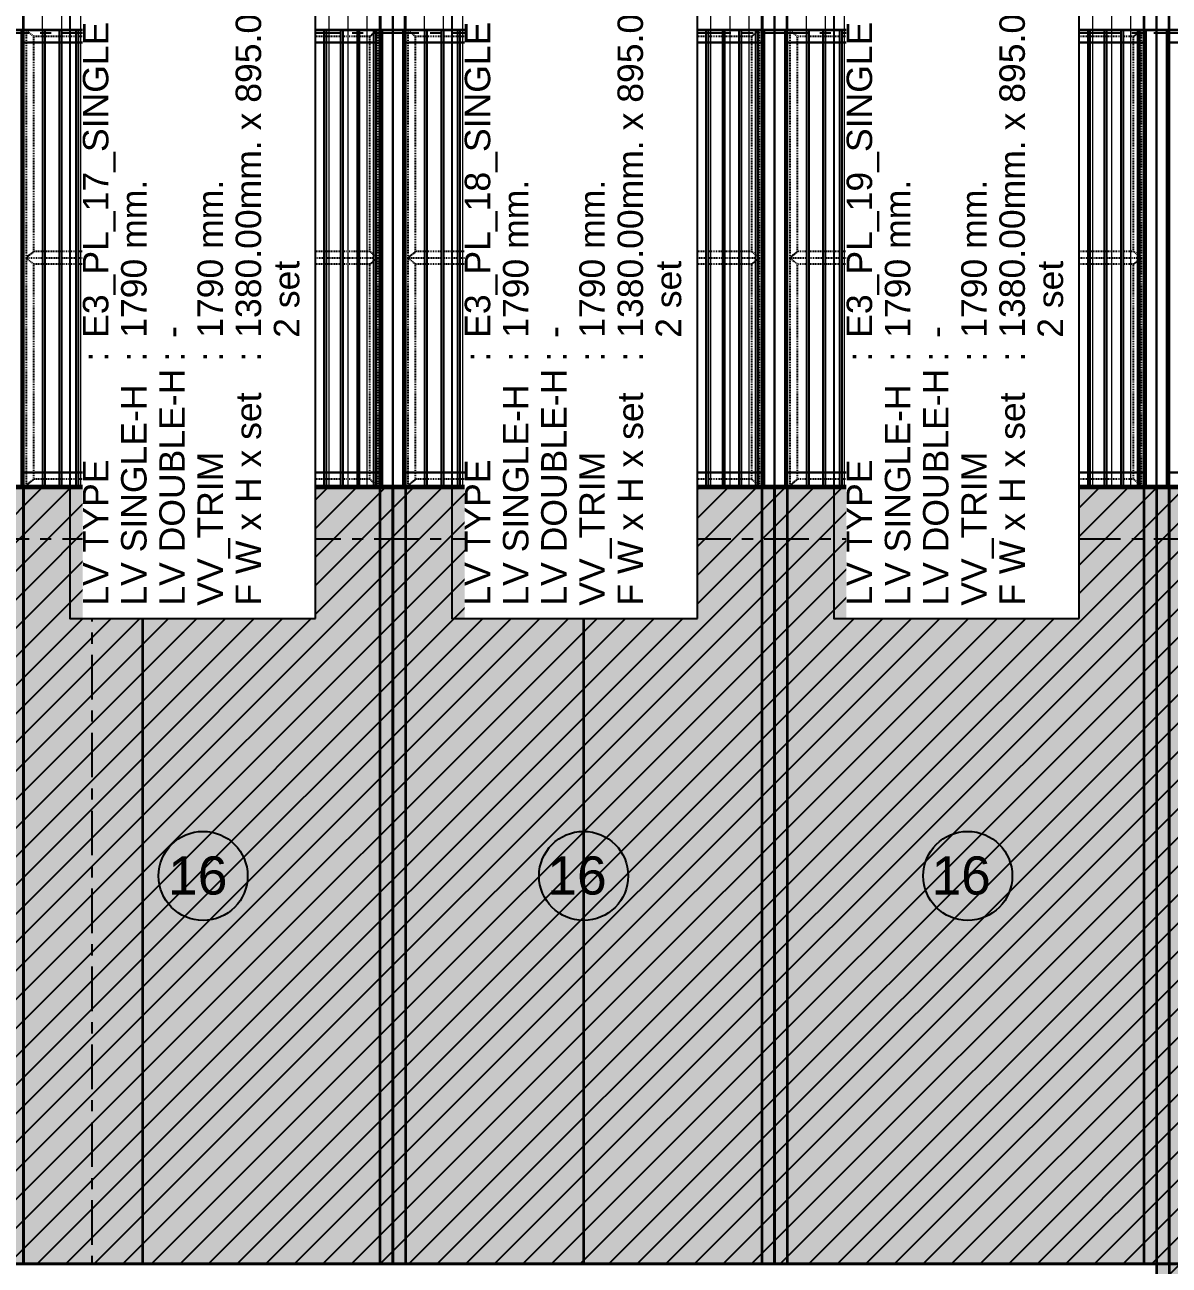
# Model space of a CAD drawing. Header units: millimetres. Extents: x -1379 to 1385823, y -4884429 to 548763.
# Drawn here: x 510065 to 514560, y -2338205 to -2333330 of the extents above; entities that cross this region are included whole.
import ezdxf
from ezdxf.enums import TextEntityAlignment as Align

# ---------------------------------------------------------------- set-up
doc = ezdxf.new("R2010")
doc.units = ezdxf.units.MM
for name, pattern in [('CENTER', [50.8, 31.75, -6.35, 6.35, -6.35]), ('TA_GL_000.70000', [1.925, 0.7, -0.175, 0.175, -0.175, 0.7]), ('TA_HL_001.00000', [6.5, 3.55, -2.95])]:
    doc.linetypes.add(name, pattern=pattern)
for name, color, linetype in [('000 - 0_SYM_DWG_GRIDLINE_MAIN_COLOR_251', 251, 'Continuous'), ('000 - 0_SYM_DWG_SLOPE-SYM_TEXT_COLOR_3', 3, 'Continuous'), ('000 - CONCRETE_COL_HATCH_', 251, 'Continuous'), ('000 - EXISTING_PRECAST_CUT_COLOR_3', 3, 'Continuous'), ('000 - GRID', 251, 'CENTER'), ('010 - ASPG_EXTR_MAIN_COLOR_2', 2, 'Continuous'), ('010 - ASPG_EXTR_WIPEOUT_', 250, 'Continuous'), ('010 - ASPG_FRAMING_MAIN_COLOR_1', 1, 'Continuous'), ('010 - ASPG_FRAMING_SUB_COLOR_2', 2, 'Continuous')]:
    doc.layers.add(name, color=color, linetype=linetype)
doc.layers.add('000 - CONCRETE_EX_LOUVERS_DEF_SUB', color=250, linetype='Continuous', plot=False)
doc.layers.add('000 - ESTIMATE_ASPG_WIPEOUT_', color=250, linetype='Continuous', plot=False)
doc.layers.add('000 - ESTIMATE_ASPG_MAIN_COLOR_6', color=6, linetype='Continuous', true_color=0xff00ff, plot=False)
doc.layers.add('000 - ESTIMATE_ASPG_TEXT_COLOR_1', color=1, linetype='Continuous', true_color=0xff0000, plot=False)
for name, color, linetype, lineweight in [('A-ANNO-IDEN', 3, 'Continuous', 25), ('A-GLAZ-CURT', 2, 'Continuous', 35), ('S-BEAM', 2, 'Continuous', 35), ('WALL-E', 2, 'Continuous', 50)]:
    doc.layers.add(name, color=color, linetype=linetype, lineweight=lineweight)
doc.styles.add('_Arial', font='arial.ttf')
doc.styles.add('ARIAL', font='arial.ttf')
doc.styles.add('TA', font='', dxfattribs={"height": 4.5})
doc.styles.get('TA').set_extended_font_data('Cordia New')

# ---------------------------------------------------------------- blocks, each defined once
blk = doc.blocks.new('*U1687')
blk.add_wipeout([(50, 0), (1450, 0), (1450, 1790), (50, 1790)]).dxf.layer = '010 - ASPG_EXTR_WIPEOUT_'
at = {"layer": '010 - ASPG_EXTR_MAIN_COLOR_2'}
for points in [[(125, 0), (135.2, 0), (135.2, 1790), (125, 1790)], [(190, 0), (200.2, 0), (200.2, 1790), (190, 1790)], [(255, 0), (265.2, 0), (265.2, 1790), (255, 1790)], [(320, 0), (330.2, 0), (330.2, 1790), (320, 1790)], [(385, 0), (395.2, 0), (395.2, 1790), (385, 1790)], [(450, 0), (460.2, 0), (460.2, 1790), (450, 1790)], [(515, 0), (525.2, 0), (525.2, 1790), (515, 1790)], [(580, 0), (590.2, 0), (590.2, 1790), (580, 1790)], [(645, 0), (655.2, 0), (655.2, 1790), (645, 1790)], [(710, 0), (720.2, 0), (720.2, 1790), (710, 1790)], [(775, 0), (785.2, 0), (785.2, 1790), (775, 1790)], [(840, 0), (850.2, 0), (850.2, 1790), (840, 1790)], [(905, 0), (915.2, 0), (915.2, 1790), (905, 1790)], [(970, 0), (980.2, 0), (980.2, 1790), (970, 1790)], [(1035, 0), (1045.2, 0), (1045.2, 1790), (1035, 1790)], [(1100, 0), (1110.2, 0), (1110.2, 1790), (1100, 1790)], [(1165, 0), (1175.2, 0), (1175.2, 1790), (1165, 1790)], [(1230, 0), (1240.2, 0), (1240.2, 1790), (1230, 1790)], [(1295, 0), (1305.2, 0), (1305.2, 1790), (1295, 1790)], [(1360, 0), (1370.2, 0), (1370.2, 1790), (1360, 1790)]]:
    blk.add_lwpolyline(points, close=True, dxfattribs=at)
at = {"layer": '010 - ASPG_FRAMING_SUB_COLOR_2'}
blk.add_lwpolyline([(50, 0), (1450, 0), (1450, 1790), (50, 1790)], close=True, dxfattribs=at)
for points in [[(-50, 0), (50, 0), (50, 1790), (-50, 1790)], [(1450, 0), (1550, 0), (1550, 1790), (1450, 1790)]]:
    blk.add_wipeout(points).dxf.layer = '010 - ASPG_EXTR_WIPEOUT_'
at = {"layer": '010 - ASPG_EXTR_MAIN_COLOR_2'}
blk.add_lwpolyline([(1425, 0), (1435.2, 0), (1435.2, 1790), (1425, 1790)], close=True, dxfattribs=at)
at = {"layer": '010 - ASPG_FRAMING_MAIN_COLOR_1'}
for points in [[(-50, 0), (-40, 0), (-40, 1790), (-50, 1790)], [(40, 0), (50, 0), (50, 1790), (40, 1790)], [(1450, 0), (1460, 0), (1460, 1790), (1450, 1790)], [(1540, 0), (1550, 0), (1550, 1790), (1540, 1790)]]:
    blk.add_lwpolyline(points, close=True, dxfattribs=at)
at = {"layer": '010 - ASPG_FRAMING_SUB_COLOR_2'}
for points in [[(-50, 0), (50, 0), (50, 1790), (-50, 1790)], [(1450, 0), (1550, 0), (1550, 1790), (1450, 1790)]]:
    blk.add_lwpolyline(points, close=True, dxfattribs=at)
blk = doc.blocks.new('*U1757')
at = {"layer": '010 - ASPG_FRAMING_MAIN_COLOR_1', "linetype": 'ByBlock'}
for points in [[(0, 0), (0, 1380), (25, 1350), (25, 30), (0, 0)], [(895, 1380), (0, 1380), (25, 1350), (870, 1350)], [(895, 0), (895, 1380), (870, 1350), (870, 30), (895, 0)], [(25, 30), (870, 30), (895, 0), (0, 0), (25, 30)]]:
    blk.add_lwpolyline(points, close=True, dxfattribs=at)
blk = doc.blocks.new('DPA_Curved type B 1 - Curved Type B-5846795-IV01 - ELEVATION 3')
at = {"layer": 'A-GLAZ-CURT'}
for p, q in [((294219.6, 106775), (292719.6, 106775)), ((292719.6, 106775), (292769.6, 106775)), ((292719.6, 106775), (292719.6, 106595)), ((292769.6, 106775), (293119.6, 106775)), ((292769.6, 106775), (292769.6, 103675)), ((292769.6, 106775), (292769.6, 103675)), ((293120.6, 106775), (293469.6, 106775)), ((293469.6, 106775), (294169.6, 106775)), ((293469.6, 106775), (293469.6, 103675)), ((294169.6, 106775), (294219.6, 106775)), ((294169.6, 106775), (294169.6, 103675)), ((294169.6, 106775), (294169.6, 103675)), ((294219.6, 103675), (294219.6, 106775)), ((294219.6, 106775), (294219.6, 103675)), ((292719.6, 106375), (292719.6, 103675)), ((292719.6, 106175), (292719.6, 103675)), ((292769.6, 103675), (292719.6, 103675)), ((292719.6, 103675), (294219.6, 103675)), ((293001.1, 103675), (292769.6, 103675)), ((293119.6, 103675), (293001.6, 103675)), ((293469.6, 103675), (293120.6, 103675)), ((294169.6, 103675), (293469.6, 103675)), ((294219.6, 103675), (294169.6, 103675))]:
    blk.add_line(p, q, dxfattribs=at)
blk = doc.blocks.new('DPA_Curved type C_Left 1 - Curved Type C_Left-5848721-IV01 - ELEVATION 3')
at = {"layer": 'A-GLAZ-CURT'}
for p, q in [((285219.6, 109825), (283719.6, 109825)), ((283719.6, 109825), (283769.6, 109825)), ((283719.6, 109825), (283719.6, 106775)), ((283719.6, 109825), (283719.6, 106775)), ((283769.6, 109825), (284236.3, 109825)), ((283769.6, 106775), (283769.6, 109825)), ((283769.6, 109825), (283769.6, 106775)), ((284236.3, 109825), (285169.6, 109825)), ((284236.3, 109825), (284236.3, 106775)), ((285169.6, 109825), (285219.6, 109825)), ((285169.6, 109825), (285169.6, 106775)), ((285169.6, 109825), (285169.6, 106775)), ((285219.6, 106775), (285219.6, 109825)), ((285219.6, 109825), (285219.6, 106775)), ((283769.6, 106775), (283719.6, 106775)), ((283719.6, 106775), (285219.6, 106775)), ((284236.3, 106775), (283769.6, 106775)), ((285169.6, 106775), (284236.3, 106775)), ((285219.6, 106775), (285169.6, 106775))]:
    blk.add_line(p, q, dxfattribs=at)
blk = doc.blocks.new('DPA_Curved type B 1 - Curved Type B-5848722-IV01 - ELEVATION 3')
at = {"layer": 'A-GLAZ-CURT'}
for p, q in [((286719.6, 109825), (285219.6, 109825)), ((285219.6, 109825), (285269.6, 109825)), ((285219.6, 109825), (285219.6, 106775)), ((285219.6, 109825), (285219.6, 106775)), ((285269.6, 109825), (285969.6, 109825)), ((285269.6, 109825), (285269.6, 106775)), ((285269.6, 109825), (285269.6, 106775)), ((285969.6, 109825), (286669.6, 109825)), ((285969.6, 109825), (285969.6, 106775)), ((286669.6, 109825), (286719.6, 109825)), ((286669.6, 109825), (286669.6, 106775)), ((286669.6, 109825), (286669.6, 106775)), ((286719.6, 106775), (286719.6, 109825)), ((286719.6, 109825), (286719.6, 106775)), ((285269.6, 106775), (285219.6, 106775)), ((285219.6, 106775), (286719.6, 106775)), ((285969.6, 106775), (285269.6, 106775)), ((286669.6, 106775), (285969.6, 106775)), ((286719.6, 106775), (286669.6, 106775))]:
    blk.add_line(p, q, dxfattribs=at)
blk = doc.blocks.new('DPA_Curved type A 1 - Curved Type A-5848720-IV01 - ELEVATION 3')
at = {"layer": 'A-GLAZ-CURT'}
for p, q in [((282219.6, 109825), (282269.6, 109825)), ((283719.6, 109825), (282219.6, 109825)), ((282219.6, 106775), (282219.6, 109825)), ((282219.6, 109825), (282219.6, 106775)), ((282269.6, 109825), (283669.6, 109825)), ((282269.6, 109825), (282269.6, 106775)), ((282269.6, 109825), (282269.6, 106775)), ((283669.6, 109825), (283719.6, 109825)), ((283669.6, 109825), (283669.6, 106775)), ((283669.6, 109825), (283669.6, 106775)), ((283719.6, 109825), (283719.6, 106775)), ((283719.6, 109825), (283719.6, 106775)), ((282219.6, 106775), (283719.6, 106775)), ((282269.6, 106775), (282219.6, 106775)), ((283669.6, 106775), (282269.6, 106775)), ((283719.6, 106775), (283669.6, 106775))]:
    blk.add_line(p, q, dxfattribs=at)
blk = doc.blocks.new('DPA_TAG_Multi Tags_Specific - Exterior-5922051-IV01 - ELEVATION 3')
at = {"layer": 'A-ANNO-IDEN'}
blk.add_circle((281494.6, 108300), 350, dxfattribs=at)
blk = doc.blocks.new('GM_Louver Grill Vertical Z1 - Z Profile-5053999-IV01 - ELEVATION 3')
at = {"layer": '000 - CONCRETE_EX_LOUVERS_DEF_SUB', "lineweight": 9}
blk.add_line((282042.3, 109825), (282042.3, 111625), dxfattribs=at)
blk = doc.blocks.new('DPA_CP_Entrance Louver Grill Vertical Z - Louver Grill Vertical Z-4889377-IV01 - ELEVATION 3')
at = {"layer": '000 - CONCRETE_EX_LOUVERS_DEF_SUB'}
for p, q in [((282219.6, 114425), (282269.6, 114425)), ((282269.6, 114425), (282219.6, 114425)), ((282219.6, 114425), (282219.6, 111625)), ((282219.6, 111625), (282219.6, 114425)), ((282269.6, 114425), (282219.6, 114425)), ((282219.6, 114425), (282267.6, 114425)), ((282219.6, 111625), (282219.6, 114425)), ((282219.6, 111625), (282219.6, 114425)), ((282219.6, 114375), (282219.6, 114425)), ((282219.6, 114425), (282219.6, 114375)), ((282219.6, 114425), (283719.6, 114425)), ((282219.6, 114425), (283719.6, 114425)), ((282267.6, 114425), (282269.6, 114425)), ((282267.6, 111625), (282267.6, 114425)), ((282267.6, 111625), (282267.6, 114425)), ((282269.6, 114425), (282269.6, 111625)), ((282269.6, 111625), (282269.6, 114425)), ((283669.6, 114425), (283719.6, 114425)), ((283719.6, 114425), (283669.6, 114425)), ((283669.6, 114425), (283671.6, 114425)), ((283719.6, 114425), (283669.6, 114425)), ((283669.6, 114425), (283669.6, 111625)), ((283669.6, 111625), (283669.6, 114425)), ((283671.6, 114425), (283719.6, 114425)), ((283671.6, 114425), (283671.6, 111625)), ((283671.6, 114425), (283671.6, 111625)), ((283719.6, 111625), (283719.6, 114425)), ((283719.6, 111625), (283719.6, 114425)), ((283719.6, 114425), (283719.6, 111625)), ((283719.6, 114425), (283719.6, 111625)), ((283719.6, 114375), (283719.6, 114425)), ((283719.6, 114425), (283719.6, 114375)), ((282269.6, 111685), (282269.6, 114375)), ((282269.6, 111685), (282269.6, 114375)), ((283669.6, 114375), (282269.6, 114375)), ((282269.6, 114375), (283669.6, 114375)), ((283669.6, 114375), (282269.6, 114375)), ((282269.6, 114375), (283669.6, 114375)), ((282269.6, 111685), (282269.6, 114375)), ((282269.6, 111685), (282269.6, 114375)), ((283669.6, 114375), (283669.6, 111685)), ((283669.6, 111685), (283669.6, 114375)), ((283669.6, 114375), (283669.6, 111685)), ((283669.6, 111685), (283669.6, 114375)), ((282219.6, 111625), (282219.6, 111685)), ((282219.6, 111685), (282219.6, 111625)), ((282269.6, 111685), (283669.6, 111685)), ((282269.6, 111685), (283669.6, 111685)), ((283669.6, 111685), (282269.6, 111685)), ((282269.6, 111685), (283669.6, 111685)), ((283719.6, 111625), (283719.6, 111685)), ((283719.6, 111685), (283719.6, 111625)), ((282219.6, 111625), (282269.6, 111625)), ((282269.6, 111625), (282219.6, 111625)), ((282267.6, 111625), (282219.6, 111625)), ((282219.6, 111625), (282269.6, 111625)), ((283719.6, 111625), (282219.6, 111625)), ((282219.6, 111625), (283719.6, 111625)), ((282269.6, 111625), (282267.6, 111625)), ((283669.6, 111625), (283719.6, 111625)), ((283719.6, 111625), (283669.6, 111625)), ((283669.6, 111625), (283719.6, 111625)), ((283671.6, 111625), (283669.6, 111625)), ((283719.6, 111625), (283671.6, 111625))]:
    blk.add_line(p, q, dxfattribs=at)
blk = doc.blocks.new('GM_Louver Grill Vertical Z1 - Z Profile-4889443-IV01 - ELEVATION 3')
at = {"layer": '000 - CONCRETE_EX_LOUVERS_DEF_SUB', "lineweight": 9}
blk.add_line((282044.3, 111625), (282044.3, 114425), dxfattribs=at)
blk = doc.blocks.new('DPA_CP_Entrance Louver Grill Vertical Z - Louver Grill Vertical Z-5053933-IV01 - ELEVATION 3')
at = {"layer": '000 - CONCRETE_EX_LOUVERS_DEF_SUB'}
for p, q in [((282219.6, 111625), (282269.6, 111625)), ((282269.6, 111625), (282219.6, 111625)), ((282219.6, 111625), (282219.6, 109825)), ((282219.6, 109825), (282219.6, 111625)), ((282269.6, 111625), (282219.6, 111625)), ((282219.6, 111625), (282267.6, 111625)), ((282219.6, 109825), (282219.6, 111625)), ((282219.6, 109825), (282219.6, 111625)), ((282219.6, 111575), (282219.6, 111625)), ((282219.6, 111625), (282219.6, 111575)), ((282219.6, 111625), (283719.6, 111625)), ((282219.6, 111625), (283719.6, 111625)), ((282267.6, 111625), (282269.6, 111625)), ((282267.6, 109825), (282267.6, 111625)), ((282267.6, 109825), (282267.6, 111625)), ((282269.6, 111625), (282269.6, 109825)), ((282269.6, 109825), (282269.6, 111625)), ((283669.6, 111625), (283719.6, 111625)), ((283719.6, 111625), (283669.6, 111625)), ((283669.6, 111625), (283671.6, 111625)), ((283719.6, 111625), (283669.6, 111625)), ((283669.6, 111625), (283669.6, 109825)), ((283669.6, 109825), (283669.6, 111625)), ((283671.6, 111625), (283719.6, 111625)), ((283671.6, 111625), (283671.6, 109825)), ((283671.6, 111625), (283671.6, 109825)), ((283719.6, 109825), (283719.6, 111625)), ((283719.6, 109825), (283719.6, 111625)), ((283719.6, 111625), (283719.6, 109825)), ((283719.6, 111625), (283719.6, 109825)), ((283719.6, 111575), (283719.6, 111625)), ((283719.6, 111625), (283719.6, 111575)), ((282269.6, 109885), (282269.6, 111575)), ((282269.6, 109885), (282269.6, 111575)), ((283669.6, 111575), (282269.6, 111575)), ((282269.6, 111575), (283669.6, 111575)), ((283669.6, 111575), (282269.6, 111575)), ((282269.6, 111575), (283669.6, 111575)), ((282269.6, 109885), (282269.6, 111575)), ((282269.6, 109885), (282269.6, 111575)), ((283669.6, 111575), (283669.6, 109885)), ((283669.6, 109885), (283669.6, 111575)), ((283669.6, 111575), (283669.6, 109885)), ((283669.6, 109885), (283669.6, 111575)), ((282219.6, 109825), (282219.6, 109885)), ((282219.6, 109885), (282219.6, 109825)), ((282269.6, 109885), (283669.6, 109885)), ((282269.6, 109885), (283669.6, 109885)), ((283669.6, 109885), (282269.6, 109885)), ((282269.6, 109885), (283669.6, 109885)), ((283719.6, 109825), (283719.6, 109885)), ((283719.6, 109885), (283719.6, 109825)), ((282219.6, 109825), (282269.6, 109825)), ((282269.6, 109825), (282219.6, 109825)), ((282267.6, 109825), (282219.6, 109825)), ((282219.6, 109825), (282269.6, 109825)), ((283719.6, 109825), (282219.6, 109825)), ((282219.6, 109825), (283719.6, 109825)), ((282269.6, 109825), (282267.6, 109825)), ((283669.6, 109825), (283719.6, 109825)), ((283719.6, 109825), (283669.6, 109825)), ((283669.6, 109825), (283719.6, 109825)), ((283671.6, 109825), (283669.6, 109825)), ((283719.6, 109825), (283671.6, 109825))]:
    blk.add_line(p, q, dxfattribs=at)
blk = doc.blocks.new('C-1-IV01_REV00_20260614-165348_ELEVATION_3_EX')
at = {"layer": 'S-BEAM'}
blk.add_line((385, 106775), (12170, 106775), dxfattribs=at)
at = {"layer": 'WALL-E', "lineweight": 9}
for p, q in [((16195, 109825), (635, 109825)), ((635, 109825), (9410, 109825)), ((9410, 109825), (10830, 109825)), ((10630, 109825), (9610, 109825)), ((9610, 109825), (10630, 109825)), ((10470.5, 109825), (10270.5, 109825)), ((11340.5, 109825), (10270.5, 109825)), ((10470.5, 109825), (11140.5, 109825)), ((11140.5, 109825), (10470.5, 109825)), ((10470.5, 109825), (11140.5, 109825)), ((10830, 109825), (16195, 109825)), ((11340.5, 109825), (11140.5, 109825))]:
    blk.add_line(p, q, dxfattribs=at)
at = {"layer": '000 - CONCRETE_EX_LOUVERS_DEF_SUB'}
for name, p in [('DPA_CP_Entrance Louver Grill Vertical Z - Louver Grill Vertical Z-4889377-IV01 - ELEVATION 3', (-274554.6, 0)), ('GM_Louver Grill Vertical Z1 - Z Profile-4889443-IV01 - ELEVATION 3', (-274254.3, 0)), ('GM_Louver Grill Vertical Z1 - Z Profile-4889443-IV01 - ELEVATION 3', (-274179.3, 0)), ('GM_Louver Grill Vertical Z1 - Z Profile-4889443-IV01 - ELEVATION 3', (-274104.3, 0)), ('GM_Louver Grill Vertical Z1 - Z Profile-4889443-IV01 - ELEVATION 3', (-274029.3, 0)), ('GM_Louver Grill Vertical Z1 - Z Profile-4889443-IV01 - ELEVATION 3', (-273954.3, 0)), ('GM_Louver Grill Vertical Z1 - Z Profile-4889443-IV01 - ELEVATION 3', (-273879.3, 0)), ('GM_Louver Grill Vertical Z1 - Z Profile-4889443-IV01 - ELEVATION 3', (-273804.3, 0)), ('GM_Louver Grill Vertical Z1 - Z Profile-4889443-IV01 - ELEVATION 3', (-273729.3, 0)), ('GM_Louver Grill Vertical Z1 - Z Profile-4889443-IV01 - ELEVATION 3', (-273654.3, 0)), ('GM_Louver Grill Vertical Z1 - Z Profile-4889443-IV01 - ELEVATION 3', (-273579.3, 0)), ('GM_Louver Grill Vertical Z1 - Z Profile-4889443-IV01 - ELEVATION 3', (-273504.3, 0)), ('GM_Louver Grill Vertical Z1 - Z Profile-4889443-IV01 - ELEVATION 3', (-273429.3, 0)), ('GM_Louver Grill Vertical Z1 - Z Profile-4889443-IV01 - ELEVATION 3', (-273354.3, 0)), ('GM_Louver Grill Vertical Z1 - Z Profile-4889443-IV01 - ELEVATION 3', (-273279.3, 0)), ('GM_Louver Grill Vertical Z1 - Z Profile-4889443-IV01 - ELEVATION 3', (-273204.3, 0)), ('GM_Louver Grill Vertical Z1 - Z Profile-4889443-IV01 - ELEVATION 3', (-273129.3, 0)), ('GM_Louver Grill Vertical Z1 - Z Profile-4889443-IV01 - ELEVATION 3', (-273054.3, 0)), ('GM_Louver Grill Vertical Z1 - Z Profile-4889443-IV01 - ELEVATION 3', (-272979.3, 0)), ('DPA_CP_Entrance Louver Grill Vertical Z - Louver Grill Vertical Z-4889377-IV01 - ELEVATION 3', (-273054.6, 0)), ('GM_Louver Grill Vertical Z1 - Z Profile-4889443-IV01 - ELEVATION 3', (-272829.3, 0)), ('GM_Louver Grill Vertical Z1 - Z Profile-4889443-IV01 - ELEVATION 3', (-272754.3, 0)), ('GM_Louver Grill Vertical Z1 - Z Profile-4889443-IV01 - ELEVATION 3', (-272679.3, 0)), ('GM_Louver Grill Vertical Z1 - Z Profile-4889443-IV01 - ELEVATION 3', (-272604.3, 0)), ('GM_Louver Grill Vertical Z1 - Z Profile-4889443-IV01 - ELEVATION 3', (-272529.3, 0)), ('GM_Louver Grill Vertical Z1 - Z Profile-4889443-IV01 - ELEVATION 3', (-272454.3, 0)), ('GM_Louver Grill Vertical Z1 - Z Profile-4889443-IV01 - ELEVATION 3', (-272379.3, 0)), ('GM_Louver Grill Vertical Z1 - Z Profile-4889443-IV01 - ELEVATION 3', (-272304.3, 0)), ('GM_Louver Grill Vertical Z1 - Z Profile-4889443-IV01 - ELEVATION 3', (-272229.3, 0)), ('GM_Louver Grill Vertical Z1 - Z Profile-4889443-IV01 - ELEVATION 3', (-272154.3, 0)), ('GM_Louver Grill Vertical Z1 - Z Profile-4889443-IV01 - ELEVATION 3', (-272079.3, 0)), ('GM_Louver Grill Vertical Z1 - Z Profile-4889443-IV01 - ELEVATION 3', (-272004.3, 0)), ('GM_Louver Grill Vertical Z1 - Z Profile-4889443-IV01 - ELEVATION 3', (-271929.3, 0)), ('GM_Louver Grill Vertical Z1 - Z Profile-4889443-IV01 - ELEVATION 3', (-271854.3, 0)), ('GM_Louver Grill Vertical Z1 - Z Profile-4889443-IV01 - ELEVATION 3', (-271779.3, 0)), ('GM_Louver Grill Vertical Z1 - Z Profile-4889443-IV01 - ELEVATION 3', (-271704.3, 0)), ('GM_Louver Grill Vertical Z1 - Z Profile-4889443-IV01 - ELEVATION 3', (-271629.3, 0)), ('GM_Louver Grill Vertical Z1 - Z Profile-4889443-IV01 - ELEVATION 3', (-271554.3, 0)), ('GM_Louver Grill Vertical Z1 - Z Profile-4889443-IV01 - ELEVATION 3', (-271479.3, 0)), ('DPA_CP_Entrance Louver Grill Vertical Z - Louver Grill Vertical Z-4889377-IV01 - ELEVATION 3', (-271554.6, 0)), ('GM_Louver Grill Vertical Z1 - Z Profile-4889443-IV01 - ELEVATION 3', (-271329.3, 0)), ('GM_Louver Grill Vertical Z1 - Z Profile-4889443-IV01 - ELEVATION 3', (-271254.3, 0)), ('GM_Louver Grill Vertical Z1 - Z Profile-4889443-IV01 - ELEVATION 3', (-271179.3, 0)), ('GM_Louver Grill Vertical Z1 - Z Profile-4889443-IV01 - ELEVATION 3', (-271104.3, 0)), ('GM_Louver Grill Vertical Z1 - Z Profile-4889443-IV01 - ELEVATION 3', (-271029.3, 0)), ('GM_Louver Grill Vertical Z1 - Z Profile-4889443-IV01 - ELEVATION 3', (-270954.3, 0)), ('GM_Louver Grill Vertical Z1 - Z Profile-4889443-IV01 - ELEVATION 3', (-270879.3, 0)), ('GM_Louver Grill Vertical Z1 - Z Profile-4889443-IV01 - ELEVATION 3', (-270804.3, 0)), ('GM_Louver Grill Vertical Z1 - Z Profile-4889443-IV01 - ELEVATION 3', (-270729.3, 0)), ('GM_Louver Grill Vertical Z1 - Z Profile-4889443-IV01 - ELEVATION 3', (-270654.3, 0)), ('GM_Louver Grill Vertical Z1 - Z Profile-4889443-IV01 - ELEVATION 3', (-270579.3, 0)), ('GM_Louver Grill Vertical Z1 - Z Profile-4889443-IV01 - ELEVATION 3', (-270504.3, 0)), ('GM_Louver Grill Vertical Z1 - Z Profile-4889443-IV01 - ELEVATION 3', (-270429.3, 0)), ('GM_Louver Grill Vertical Z1 - Z Profile-4889443-IV01 - ELEVATION 3', (-270354.3, 0)), ('GM_Louver Grill Vertical Z1 - Z Profile-4889443-IV01 - ELEVATION 3', (-270279.3, 0)), ('GM_Louver Grill Vertical Z1 - Z Profile-4889443-IV01 - ELEVATION 3', (-270204.3, 0)), ('GM_Louver Grill Vertical Z1 - Z Profile-4889443-IV01 - ELEVATION 3', (-270129.3, 0)), ('GM_Louver Grill Vertical Z1 - Z Profile-4889443-IV01 - ELEVATION 3', (-270054.3, 0)), ('GM_Louver Grill Vertical Z1 - Z Profile-4889443-IV01 - ELEVATION 3', (-269979.3, 0)), ('DPA_CP_Entrance Louver Grill Vertical Z - Louver Grill Vertical Z-4889377-IV01 - ELEVATION 3', (-270054.6, 0)), ('DPA_CP_Entrance Louver Grill Vertical Z - Louver Grill Vertical Z-5053933-IV01 - ELEVATION 3', (-274554.6, 0)), ('GM_Louver Grill Vertical Z1 - Z Profile-5053999-IV01 - ELEVATION 3', (-274252.3, 0)), ('GM_Louver Grill Vertical Z1 - Z Profile-5053999-IV01 - ELEVATION 3', (-274177.3, 0)), ('GM_Louver Grill Vertical Z1 - Z Profile-5053999-IV01 - ELEVATION 3', (-274102.3, 0)), ('GM_Louver Grill Vertical Z1 - Z Profile-5053999-IV01 - ELEVATION 3', (-274027.3, 0)), ('GM_Louver Grill Vertical Z1 - Z Profile-5053999-IV01 - ELEVATION 3', (-273952.3, 0)), ('GM_Louver Grill Vertical Z1 - Z Profile-5053999-IV01 - ELEVATION 3', (-273877.3, 0)), ('GM_Louver Grill Vertical Z1 - Z Profile-5053999-IV01 - ELEVATION 3', (-273802.3, 0)), ('GM_Louver Grill Vertical Z1 - Z Profile-5053999-IV01 - ELEVATION 3', (-273727.3, 0)), ('GM_Louver Grill Vertical Z1 - Z Profile-5053999-IV01 - ELEVATION 3', (-273652.3, 0)), ('GM_Louver Grill Vertical Z1 - Z Profile-5053999-IV01 - ELEVATION 3', (-273577.3, 0)), ('GM_Louver Grill Vertical Z1 - Z Profile-5053999-IV01 - ELEVATION 3', (-273502.3, 0)), ('GM_Louver Grill Vertical Z1 - Z Profile-5053999-IV01 - ELEVATION 3', (-273427.3, 0)), ('GM_Louver Grill Vertical Z1 - Z Profile-5053999-IV01 - ELEVATION 3', (-273352.3, 0)), ('GM_Louver Grill Vertical Z1 - Z Profile-5053999-IV01 - ELEVATION 3', (-273277.3, 0)), ('GM_Louver Grill Vertical Z1 - Z Profile-5053999-IV01 - ELEVATION 3', (-273202.3, 0)), ('GM_Louver Grill Vertical Z1 - Z Profile-5053999-IV01 - ELEVATION 3', (-273127.3, 0)), ('GM_Louver Grill Vertical Z1 - Z Profile-5053999-IV01 - ELEVATION 3', (-273052.3, 0)), ('GM_Louver Grill Vertical Z1 - Z Profile-5053999-IV01 - ELEVATION 3', (-272977.3, 0)), ('DPA_CP_Entrance Louver Grill Vertical Z - Louver Grill Vertical Z-5053933-IV01 - ELEVATION 3', (-273054.6, 0)), ('GM_Louver Grill Vertical Z1 - Z Profile-5053999-IV01 - ELEVATION 3', (-272827.3, 0)), ('GM_Louver Grill Vertical Z1 - Z Profile-5053999-IV01 - ELEVATION 3', (-272752.3, 0)), ('GM_Louver Grill Vertical Z1 - Z Profile-5053999-IV01 - ELEVATION 3', (-272677.3, 0)), ('GM_Louver Grill Vertical Z1 - Z Profile-5053999-IV01 - ELEVATION 3', (-272602.3, 0)), ('GM_Louver Grill Vertical Z1 - Z Profile-5053999-IV01 - ELEVATION 3', (-272527.3, 0)), ('GM_Louver Grill Vertical Z1 - Z Profile-5053999-IV01 - ELEVATION 3', (-272452.3, 0)), ('GM_Louver Grill Vertical Z1 - Z Profile-5053999-IV01 - ELEVATION 3', (-272377.3, 0)), ('GM_Louver Grill Vertical Z1 - Z Profile-5053999-IV01 - ELEVATION 3', (-272302.3, 0)), ('GM_Louver Grill Vertical Z1 - Z Profile-5053999-IV01 - ELEVATION 3', (-272227.3, 0)), ('GM_Louver Grill Vertical Z1 - Z Profile-5053999-IV01 - ELEVATION 3', (-272152.3, 0)), ('GM_Louver Grill Vertical Z1 - Z Profile-5053999-IV01 - ELEVATION 3', (-272077.3, 0)), ('GM_Louver Grill Vertical Z1 - Z Profile-5053999-IV01 - ELEVATION 3', (-272002.3, 0)), ('GM_Louver Grill Vertical Z1 - Z Profile-5053999-IV01 - ELEVATION 3', (-271927.3, 0)), ('GM_Louver Grill Vertical Z1 - Z Profile-5053999-IV01 - ELEVATION 3', (-271852.3, 0)), ('GM_Louver Grill Vertical Z1 - Z Profile-5053999-IV01 - ELEVATION 3', (-271777.3, 0)), ('GM_Louver Grill Vertical Z1 - Z Profile-5053999-IV01 - ELEVATION 3', (-271702.3, 0)), ('GM_Louver Grill Vertical Z1 - Z Profile-5053999-IV01 - ELEVATION 3', (-271627.3, 0)), ('GM_Louver Grill Vertical Z1 - Z Profile-5053999-IV01 - ELEVATION 3', (-271552.3, 0)), ('GM_Louver Grill Vertical Z1 - Z Profile-5053999-IV01 - ELEVATION 3', (-271477.3, 0)), ('DPA_CP_Entrance Louver Grill Vertical Z - Louver Grill Vertical Z-5053933-IV01 - ELEVATION 3', (-271554.6, 0)), ('GM_Louver Grill Vertical Z1 - Z Profile-5053999-IV01 - ELEVATION 3', (-271327.3, 0)), ('GM_Louver Grill Vertical Z1 - Z Profile-5053999-IV01 - ELEVATION 3', (-271252.3, 0)), ('GM_Louver Grill Vertical Z1 - Z Profile-5053999-IV01 - ELEVATION 3', (-271177.3, 0)), ('GM_Louver Grill Vertical Z1 - Z Profile-5053999-IV01 - ELEVATION 3', (-271102.3, 0)), ('GM_Louver Grill Vertical Z1 - Z Profile-5053999-IV01 - ELEVATION 3', (-271027.3, 0)), ('GM_Louver Grill Vertical Z1 - Z Profile-5053999-IV01 - ELEVATION 3', (-270952.3, 0)), ('GM_Louver Grill Vertical Z1 - Z Profile-5053999-IV01 - ELEVATION 3', (-270877.3, 0)), ('GM_Louver Grill Vertical Z1 - Z Profile-5053999-IV01 - ELEVATION 3', (-270802.3, 0)), ('GM_Louver Grill Vertical Z1 - Z Profile-5053999-IV01 - ELEVATION 3', (-270727.3, 0)), ('GM_Louver Grill Vertical Z1 - Z Profile-5053999-IV01 - ELEVATION 3', (-270652.3, 0)), ('GM_Louver Grill Vertical Z1 - Z Profile-5053999-IV01 - ELEVATION 3', (-270577.3, 0)), ('GM_Louver Grill Vertical Z1 - Z Profile-5053999-IV01 - ELEVATION 3', (-270502.3, 0)), ('GM_Louver Grill Vertical Z1 - Z Profile-5053999-IV01 - ELEVATION 3', (-270427.3, 0)), ('GM_Louver Grill Vertical Z1 - Z Profile-5053999-IV01 - ELEVATION 3', (-270352.3, 0)), ('GM_Louver Grill Vertical Z1 - Z Profile-5053999-IV01 - ELEVATION 3', (-270277.3, 0)), ('GM_Louver Grill Vertical Z1 - Z Profile-5053999-IV01 - ELEVATION 3', (-270202.3, 0)), ('GM_Louver Grill Vertical Z1 - Z Profile-5053999-IV01 - ELEVATION 3', (-270127.3, 0)), ('GM_Louver Grill Vertical Z1 - Z Profile-5053999-IV01 - ELEVATION 3', (-270052.3, 0)), ('GM_Louver Grill Vertical Z1 - Z Profile-5053999-IV01 - ELEVATION 3', (-269977.3, 0)), ('DPA_CP_Entrance Louver Grill Vertical Z - Louver Grill Vertical Z-5053933-IV01 - ELEVATION 3', (-270054.6, 0))]:
    blk.add_blockref(name, p, dxfattribs=at)
at = {"layer": 'A-ANNO-IDEN', "xscale": 0.5, "yscale": 0.5, "zscale": 0.5}
for p in [(-132327.1, 54150), (-130832.3, 54150), (-129323.6, 54150)]:
    blk.add_blockref('DPA_TAG_Multi Tags_Specific - Exterior-5922051-IV01 - ELEVATION 3', p, dxfattribs=at)
at = {"layer": 'A-GLAZ-CURT'}
for name, p in [('DPA_Curved type C_Left 1 - Curved Type C_Left-5848721-IV01 - ELEVATION 3', (-276054.6, 0)), ('DPA_Curved type B 1 - Curved Type B-5848722-IV01 - ELEVATION 3', (-276054.6, 0)), ('DPA_Curved type A 1 - Curved Type A-5848720-IV01 - ELEVATION 3', (-271554.6, 0)), ('DPA_Curved type C_Left 1 - Curved Type C_Left-5848721-IV01 - ELEVATION 3', (-271554.6, 0)), ('DPA_Curved type B 1 - Curved Type B-5846795-IV01 - ELEVATION 3', (-280554.6, 0))]:
    blk.add_blockref(name, p, dxfattribs=at)
at = {"layer": 'A-ANNO-IDEN', "style": 'ARIAL'}
for p in [(8282.7, 108226.6), (9772.5, 108226.6), (11281.2, 108226.6)]:
    blk.add_text('16', height=150, dxfattribs=at).set_placement(p)
blk = doc.blocks.new('*U2271')
at = {"layer": '000 - 0_SYM_DWG_GRIDLINE_MAIN_COLOR_251', "color": 0, "linetype": 'ByBlock', "ltscale": 5}
blk.add_line((10, 0), (-345.735, 0), dxfattribs=at)
at = {"style": 'TA', "flags": 1}
blk.add_attdef('LOCATION', (6, -6), '', height=4.5, rotation=270, dxfattribs=at)
at = {"layer": '000 - 0_SYM_DWG_SLOPE-SYM_TEXT_COLOR_3', "style": 'ARIAL'}
blk.add_attdef('GRID-HEAD', text='', height=4, rotation=90, dxfattribs=at).set_placement((25.6, 0), align=Align.MIDDLE_CENTER)
blk = doc.blocks.new('*U1922')
at = {"layer": '000 - 0_SYM_DWG_GRIDLINE_MAIN_COLOR_251', "color": 0, "linetype": 'ByBlock', "ltscale": 5}
blk.add_line((20, 0), (-460.02, 0), dxfattribs=at)
at = {"style": 'TA', "flags": 1}
blk.add_attdef('LOCATION', (6, -6), '', height=4.5, rotation=270, dxfattribs=at)
blk = doc.blocks.new('*U1841')
at = {"layer": '000 - 0_SYM_DWG_GRIDLINE_MAIN_COLOR_251', "color": 0, "linetype": 'ByBlock', "ltscale": 5}
blk.add_line((20, 0), (-470.6, 0), dxfattribs=at)
at = {"style": 'TA', "flags": 1}
blk.add_attdef('LOCATION', (6, -6), '', height=4.5, rotation=270, dxfattribs=at)
blk = doc.blocks.new('C-1-IV01_REV00_20260614-165820_ELEVATION_3_DIMS')
at = {"layer": '000 - GRID', "linetype": 'TA_GL_000.70000'}
for name, p, xscale, yscale, zscale, rotation in [('*U2271', (7985, 100000), 50.00000000000004, 50.00000000000004, 50.00000000000004, 270), ('*U1841', (-3076, 111614), 50, 50, 50, 180), ('*U1922', (-3076, 109625), 50, 50, 50, 180)]:
    blk.add_blockref(name, p, dxfattribs=dict(at, xscale=xscale, yscale=yscale, zscale=zscale, rotation=rotation))
blk = doc.blocks.new('C-1-IV01_REV00-1_20260614-180316_ELEVAIOTN_3_PRECAST')
at = {"layer": '000 - CONCRETE_COL_HATCH_'}
h = blk.add_hatch(dxfattribs=at)
h.set_pattern_fill('AR-CONC', color=256, scale=0.05)
h.set_pattern_definition([(50, (0, 0), (227.73084, -19.92386), [23.8125, -261.9375]), (355, (0, 0), (-44.0543, 238.82106), [19.05, -209.55073]), (100.45144, (18.98, -1.66), (183.67656, 218.8972), [20.2375, -222.6128]), (46.1842, (2e-15, 63.5), (338.8488, -52.5529), [35.7188, -392.9062]), (96.63556, (28.24, 59.12), (296.7552, 309.2827), [30.3563, -333.9195]), (351.18415, (2e-15, 63.5), (296.7552, 309.2827), [28.575, -314.3247]), (21, (31.75, 47.63), (189.518, -127.8315), [23.8125, -261.9375]), (326, (31.75, 47.63), (77.25254, 230.23496), [19.05, -209.55]), (71.45144, (47.54, 36.97), (266.77052, 102.40346), [20.2375, -222.6124]), (37.5, (0, 0), (3.860754, 105.6938), [0, -207.01, 0, -212.725, 0, -210.34375]), (7.5, (0, 0), (83.52458, 125.22572), [0, -121.285, 0, -202.2475, 0, -80.16875]), (327.5, (-70.8, 3e-15), (169.488244, -7.16093), [0, -79.375, 0, -247.65, 0, -328.6125]), (317.5, (-102.55, 4e-15), (185.16148, 31.78311), [0, -103.1875, 0, -164.465, 0, -233.3625])])
h.paths.add_polyline_path([(16665.3, 103676.1), (215, 103676.1), (215, 109825), (16665.3, 109825)])
h = blk.add_hatch(dxfattribs=at)
h.set_pattern_fill('ANSI31', color=256)
h.set_pattern_definition([(45, (0, 0), (-56.1266, 56.1266), [])])
h.paths.add_polyline_path([(16665.3, 103676.1), (215, 103676.1), (215, 109825), (16665.3, 109825)])
at = {"layer": '000 - EXISTING_PRECAST_CUT_COLOR_3'}
blk.add_lwpolyline([(16665.3, 103676.1), (215, 103676.1), (215, 109825), (16665.3, 109825)], close=True, dxfattribs=at)
blk = doc.blocks.new('A$Cd3cf6656')
blk.add_wipeout([(-964.7, -457.4), (1855.6, -457.4), (1855.6, 457.4), (-964.7, 457.4)]).dxf.layer = '000 - ESTIMATE_ASPG_WIPEOUT_'
at = {"layer": '000 - ESTIMATE_ASPG_MAIN_COLOR_6'}
blk.add_lwpolyline([(-964.7, -457.4), (1855.6, -457.4), (1855.6, 507.4), (-964.7, 507.4)], close=True, dxfattribs=at)
at = {"layer": '000 - ESTIMATE_ASPG_TEXT_COLOR_1', "style": '_Arial'}
for s, p in [('LV TYPE', (-914.7, 356.5)), (':', (45, 356.5)), ('LV SINGLE-H', (-914.7, 206.5)), (':', (45, 206.5)), ('LV DOUBLE-H', (-914.7, 56.5)), (':', (45, 56.5)), ('VV_TRIM', (-914.7, -93.5)), (':', (45, -93.5)), ('F W x H x set', (-914.7, -243.5)), (':', (45, -243.5))]:
    blk.add_text(s, height=100, dxfattribs=at).set_placement(p)
for tag, p in [('LV_TYPE_VAL', (138.1, 356.5)), ('LV_SIN-H_VAL', (138.1, 206.5)), ('LV_DOU-H_VAL', (138.1, 56.5)), ('V-TRIM_VAL', (138.1, -93.5)), ('FRAME_VAL', (138.1, -243.5)), ('FRAME_SET', (138.1, -393.5))]:
    blk.add_attdef(tag, p, '', height=100, dxfattribs=at)
blk = doc.blocks.new('A$C7174f569')
at = {"rotation": 90}
for p, values in [((66953, 12841.8), {'LV_TYPE_VAL': 'E3_PL_17_SINGLE BLANK', 'LV_SIN-H_VAL': '1790 mm. ', 'LV_DOU-H_VAL': '-', 'V-TRIM_VAL': '1790 mm.', 'FRAME_VAL': '1380.00mm. x 895.00mm.', 'FRAME_SET': '2 set'}), ((68453, 12841.8), {'LV_TYPE_VAL': 'E3_PL_18_SINGLE BLANK', 'LV_SIN-H_VAL': '1790 mm. ', 'LV_DOU-H_VAL': '-', 'V-TRIM_VAL': '1790 mm.', 'FRAME_VAL': '1380.00mm. x 895.00mm.', 'FRAME_SET': '2 set'}), ((69953, 12841.8), {'LV_TYPE_VAL': 'E3_PL_19_SINGLE BLANK', 'LV_SIN-H_VAL': '1790 mm. ', 'LV_DOU-H_VAL': '-', 'V-TRIM_VAL': '1790 mm.', 'FRAME_VAL': '1380.00mm. x 895.00mm.', 'FRAME_SET': '2 set'})]:
    blk.add_blockref('A$Cd3cf6656', p, dxfattribs=at).add_auto_attribs(values)

msp = doc.modelspace()

# ---------------------------------------------------------------- block references
msp.add_blockref('*U1687', (510009.8, -2335141.4))

# ---------------------------------------------------------------- next in the draw order: block references
msp.add_blockref('*U1687', (511509.8, -2335141.4))

# ---------------------------------------------------------------- next in the draw order: block references
at = {"linetype": 'TA_HL_001.00000', "yscale": -1, "rotation": 90}
for p in [(510069.8, -2334246.4), (510069.8, -2335141.4)]:
    msp.add_blockref('*U1757', p, dxfattribs=at)
msp.add_blockref('*U1687', (513009.8, -2335141.4))

# ---------------------------------------------------------------- next in the draw order: block references
for p in [(511569.8, -2334246.4), (511569.8, -2335141.4)]:
    msp.add_blockref('*U1757', p, dxfattribs=at)
msp.add_blockref('*U1687', (514509.8, -2335141.4))

# ---------------------------------------------------------------- next in the draw order: block references
for name in ['C-1-IV01_REV00_20260614-165820_ELEVATION_3_DIMS', 'C-1-IV01_REV00-1_20260614-180316_ELEVAIOTN_3_PRECAST']:
    msp.add_blockref(name, (502344.8, -2444975.4))
for p in [(513069.8, -2334246.4), (513069.8, -2335141.4)]:
    msp.add_blockref('*U1757', p, dxfattribs=at)

# ---------------------------------------------------------------- next in the draw order: wipeouts: each hides what was drawn before it
msp.add_wipeout([(502729.8, -2338800.4), (514514.8, -2338800.4), (514514.8, -2338200.4), (502729.8, -2338200.4)])

# ---------------------------------------------------------------- next in the draw order: block references
msp.add_blockref('C-1-IV01_REV00_20260614-165348_ELEVATION_3_EX', (502344.8, -2444975.4))

# ---------------------------------------------------------------- next in the draw order: block references
msp.add_blockref('A$C7174f569', (443796.4, -2347540.5))

doc.saveas('drawing.dxf')
